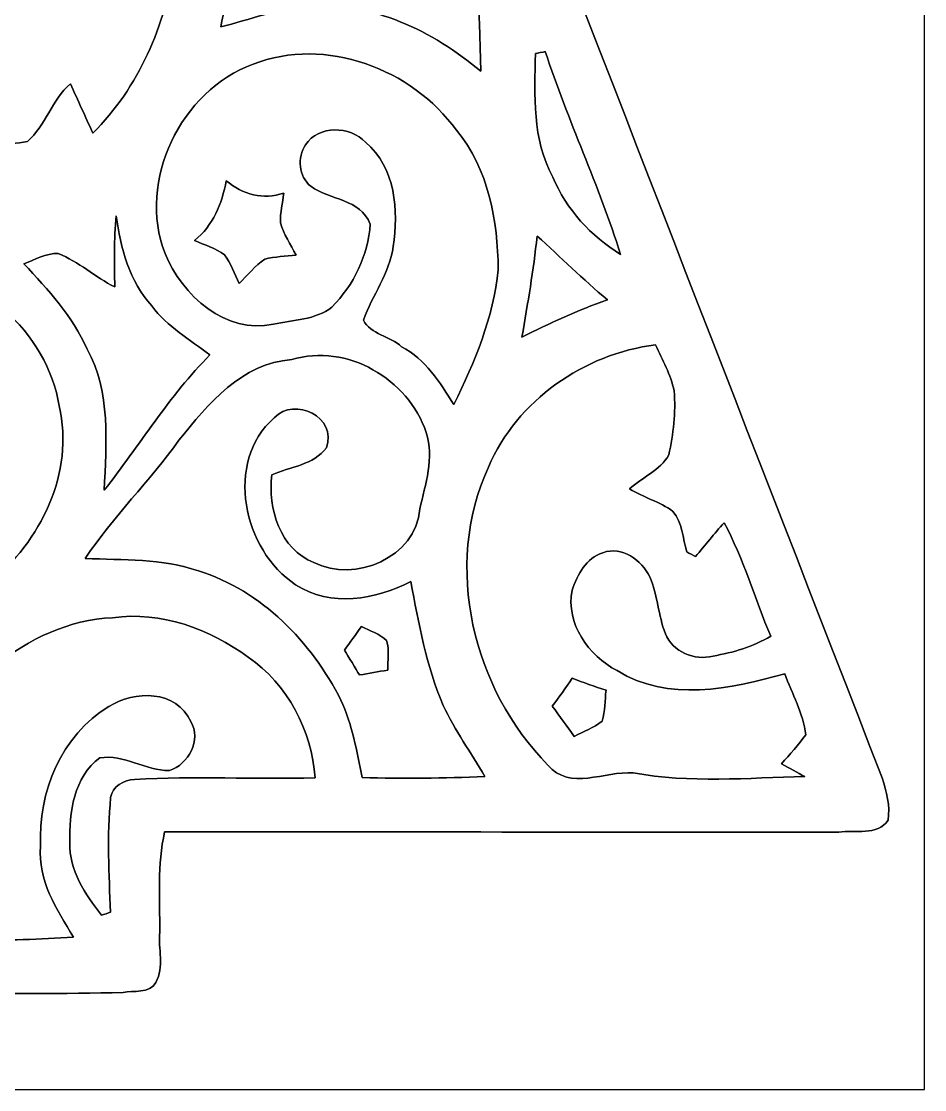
# Model space of a CAD drawing. Header units: centimetres. Extents: x -16.8 to 16.8, y -16.7 to 16.7.
# Drawn here: x 7.87 to 16.77, y -16.67 to -6.14 of the extents above; entities that cross this region are included whole.
import ezdxf

# ---------------------------------------------------------------- set-up
doc = ezdxf.new("R2010")
doc.units = ezdxf.units.CM
doc.header["$MEASUREMENT"] = 0
doc.layers.add('Layer 1', color=7, linetype='Continuous')

msp = doc.modelspace()

# ---------------------------------------------------------------- linework, layer by layer
at = {"layer": 'Layer 1', "color": 7}
for points, knots in [([(-16.77458, 16.66875), (-16.77458, 16.66875), (16.77458, 16.66875), (16.77458, 16.66875), (16.77458, 16.66875), (16.77458, 16.66875), (16.77458, -16.66875), (16.77458, -16.66875), (16.77458, -16.66875), (16.77458, -16.66875), (-16.77458, -16.66875), (-16.77458, -16.66875), (-16.77458, -16.66875), (-16.77458, -16.66875), (-16.77458, 16.66875), (-16.77458, 16.66875), (-16.77458, 16.66875), (-16.77458, 16.66875), (-16.77458, 16.66875), (-16.77458, 16.66875)], [0, 0, 0, 0, 0.16666667, 0.16666667, 0.16666667, 0.16666667, 0.33333333, 0.33333333, 0.33333333, 0.33333333, 0.5, 0.5, 0.5, 0.5, 0.66666667, 0.66666667, 0.66666667, 0.66666667, 1, 1, 1, 1]), ([(7.85001, 7.4108), (7.29544, 6.06213), (6.79838, 4.69018), (6.25757, 3.33587), (6.25757, 3.33587), (4.04918, -2.34562), (1.8475, -8.03063), (-0.36266, -13.71106), (-0.36266, -13.71106), (-0.39158, -13.8236), (-0.42333, -13.96189), (-0.32949, -14.05255), (-0.32949, -14.05255), (-0.25012, -14.15979), (-0.09384, -14.11993), (0.01658, -14.13298), (0.01658, -14.13298), (2.26025, -14.12134), (4.50391, -14.13757), (6.74758, -14.12311), (6.74758, -14.12311), (6.83824, -14.59336), (6.75287, -15.07913), (6.81531, -15.55256), (6.81531, -15.55256), (6.85165, -15.67462), (6.99064, -15.72048), (7.10671, -15.71766), (7.10671, -15.71766), (7.69479, -15.72189), (8.28393, -15.72613), (8.87236, -15.71061), (8.87236, -15.71061), (8.96796, -15.68944), (9.13553, -15.72683), (9.19268, -15.61147), (9.19268, -15.61147), (9.27841, -15.46119), (9.21561, -15.27739), (9.23184, -15.11653), (9.23184, -15.11653), (9.23396, -14.78668), (9.20715, -14.45154), (9.28017, -14.12734), (9.28017, -14.12734), (11.49632, -14.12981), (13.71282, -14.12804), (15.92897, -14.13016), (15.92897, -14.13016), (16.0842, -14.10547), (16.30856, -14.17073), (16.41404, -14.01339), (16.41404, -14.01339), (16.43556, -13.87299), (16.39958, -13.72941), (16.35689, -13.59641), (16.35689, -13.59641), (13.77315, -6.95713), (11.20281, -0.31186), (8.61871, 6.32777), (8.61871, 6.32777), (8.48607, 6.64422), (8.38976, 6.97689), (8.22889, 7.28063), (8.22889, 7.28063), (8.17633, 7.44714), (7.98371, 7.39387), (7.85001, 7.4108), (7.85001, 7.4108), (7.85001, 7.4108), (7.85001, 7.4108), (7.85001, 7.4108)], [0, 0, 0, 0, 0.05263158, 0.05263158, 0.05263158, 0.05263158, 0.10526316, 0.10526316, 0.10526316, 0.10526316, 0.15789474, 0.15789474, 0.15789474, 0.15789474, 0.21052632, 0.21052632, 0.21052632, 0.21052632, 0.26315789, 0.26315789, 0.26315789, 0.26315789, 0.31578947, 0.31578947, 0.31578947, 0.31578947, 0.36842105, 0.36842105, 0.36842105, 0.36842105, 0.42105263, 0.42105263, 0.42105263, 0.42105263, 0.47368421, 0.47368421, 0.47368421, 0.47368421, 0.52631579, 0.52631579, 0.52631579, 0.52631579, 0.57894737, 0.57894737, 0.57894737, 0.57894737, 0.63157895, 0.63157895, 0.63157895, 0.63157895, 0.68421053, 0.68421053, 0.68421053, 0.68421053, 0.73684211, 0.73684211, 0.73684211, 0.73684211, 0.78947368, 0.78947368, 0.78947368, 0.78947368, 0.84210526, 0.84210526, 0.84210526, 0.84210526, 0.89473684, 0.89473684, 0.89473684, 0.89473684, 1, 1, 1, 1]), ([(5.85823, -2.89348), (6.60082, -2.3562), (7.69056, -2.38443), (8.41057, -2.95028), (8.41057, -2.95028), (9.20044, -3.53272), (9.51477, -4.60481), (9.38918, -5.5499), (9.38918, -5.5499), (9.28405, -6.17114), (9.02582, -6.79132), (8.57285, -7.23935), (8.57285, -7.23935), (8.49736, -7.07778), (8.4261, -6.91374), (8.35131, -6.75287), (8.35131, -6.75287), (8.16786, -6.9088), (8.10966, -7.16703), (7.92727, -7.32014), (7.92727, -7.32014), (7.71948, -7.36071), (7.5057, -7.36177), (7.29615, -7.39458), (7.29615, -7.39458), (7.39246, -7.57731), (7.54556, -7.72336), (7.63164, -7.9121), (7.63164, -7.9121), (6.9536, -8.21478), (6.18878, -8.32767), (5.45536, -8.19432), (5.45536, -8.19432), (4.578, -8.02675), (3.76802, -7.54309), (3.19264, -6.86117), (3.19264, -6.86117), (3.11538, -6.73347), (2.94287, -6.60717), (3.01872, -6.44278), (3.01872, -6.44278), (3.45405, -5.30578), (3.90701, -4.17477), (4.33811, -3.03601), (4.33811, -3.03601), (4.37268, -2.97215), (4.39173, -2.87196), (4.4771, -2.86138), (4.4771, -2.86138), (4.68595, -2.83457), (4.89585, -2.85291), (5.1054, -2.86103), (5.1054, -2.86103), (5.01509, -3.06705), (4.87892, -3.25014), (4.79954, -3.4611), (4.79954, -3.4611), (4.62174, -3.92606), (4.59987, -4.44606), (4.73639, -4.92478), (4.73639, -4.92478), (4.83623, -5.36504), (5.08423, -5.78238), (5.46312, -6.03673), (5.46312, -6.03673), (6.22723, -6.57437), (7.37023, -6.46748), (8.02852, -5.80602), (8.02852, -5.80602), (8.20279, -5.61058), (8.34284, -5.3661), (8.33967, -5.09588), (8.33967, -5.09588), (8.39011, -4.76391), (8.0645, -4.38961), (7.71913, -4.47322), (7.71913, -4.47322), (7.58578, -4.54448), (7.44784, -4.65384), (7.42668, -4.81542), (7.42668, -4.81542), (7.35012, -5.11598), (7.59001, -5.4416), (7.41609, -5.72276), (7.41609, -5.72276), (7.28486, -5.94007), (7.0037, -5.9757), (6.7751, -5.99757), (6.7751, -5.99757), (6.25581, -6.0639), (5.69489, -5.83001), (5.41902, -5.37669), (5.41902, -5.37669), (4.86657, -4.60834), (5.10152, -3.43923), (5.85823, -2.89348), (5.85823, -2.89348), (5.85823, -2.89348), (5.85823, -2.89348), (5.85823, -2.89348)], [0, 0, 0, 0, 0.03846154, 0.03846154, 0.03846154, 0.03846154, 0.07692308, 0.07692308, 0.07692308, 0.07692308, 0.11538462, 0.11538462, 0.11538462, 0.11538462, 0.15384615, 0.15384615, 0.15384615, 0.15384615, 0.19230769, 0.19230769, 0.19230769, 0.19230769, 0.23076923, 0.23076923, 0.23076923, 0.23076923, 0.26923077, 0.26923077, 0.26923077, 0.26923077, 0.30769231, 0.30769231, 0.30769231, 0.30769231, 0.34615385, 0.34615385, 0.34615385, 0.34615385, 0.38461538, 0.38461538, 0.38461538, 0.38461538, 0.42307692, 0.42307692, 0.42307692, 0.42307692, 0.46153846, 0.46153846, 0.46153846, 0.46153846, 0.5, 0.5, 0.5, 0.5, 0.53846154, 0.53846154, 0.53846154, 0.53846154, 0.57692308, 0.57692308, 0.57692308, 0.57692308, 0.61538462, 0.61538462, 0.61538462, 0.61538462, 0.65384615, 0.65384615, 0.65384615, 0.65384615, 0.69230769, 0.69230769, 0.69230769, 0.69230769, 0.73076923, 0.73076923, 0.73076923, 0.73076923, 0.76923077, 0.76923077, 0.76923077, 0.76923077, 0.80769231, 0.80769231, 0.80769231, 0.80769231, 0.84615385, 0.84615385, 0.84615385, 0.84615385, 0.88461538, 0.88461538, 0.88461538, 0.88461538, 0.92307692, 0.92307692, 0.92307692, 0.92307692, 1, 1, 1, 1]), ([(10.12613, -4.76462), (9.96068, -4.0767), (10.7509, -3.45228), (11.39119, -3.66995), (11.39119, -3.66995), (11.87626, -3.80965), (12.20787, -4.27179), (12.27631, -4.76003), (12.27631, -4.76003), (12.34405, -5.38057), (12.38709, -6.00428), (12.39837, -6.62834), (12.39837, -6.62834), (11.92177, -6.23394), (11.32593, -5.93513), (10.69022, -5.99193), (10.69022, -5.99193), (10.3953, -6.01486), (10.11837, -6.11858), (9.83509, -6.19266), (9.83509, -6.19266), (9.89612, -5.88539), (9.91552, -5.56613), (10.01571, -5.26874), (10.01571, -5.26874), (10.21397, -5.39256), (10.37061, -5.61763), (10.61579, -5.64762), (10.61579, -5.64762), (11.10968, -5.76121), (11.6018, -5.38798), (11.73692, -4.92584), (11.73692, -4.92584), (11.77184, -4.75015), (11.79336, -4.53355), (11.65225, -4.39879), (11.65225, -4.39879), (11.54077, -4.26932), (11.31746, -4.26332), (11.22539, -4.41819), (11.22539, -4.41819), (11.1065, -4.66372), (11.44199, -4.79637), (11.44199, -5.02179), (11.44199, -5.02179), (11.32593, -5.27403), (11.02007, -5.43666), (10.74667, -5.4102), (10.74667, -5.4102), (10.44222, -5.33964), (10.17235, -5.07929), (10.12613, -4.76462)], [0, 0, 0, 0, 0.07142857, 0.07142857, 0.07142857, 0.07142857, 0.14285714, 0.14285714, 0.14285714, 0.14285714, 0.21428571, 0.21428571, 0.21428571, 0.21428571, 0.28571429, 0.28571429, 0.28571429, 0.28571429, 0.35714286, 0.35714286, 0.35714286, 0.35714286, 0.42857143, 0.42857143, 0.42857143, 0.42857143, 0.5, 0.5, 0.5, 0.5, 0.57142857, 0.57142857, 0.57142857, 0.57142857, 0.64285714, 0.64285714, 0.64285714, 0.64285714, 0.71428571, 0.71428571, 0.71428571, 0.71428571, 0.78571429, 0.78571429, 0.78571429, 0.78571429, 0.85714286, 0.85714286, 0.85714286, 0.85714286, 1, 1, 1, 1]), ([(10.15365, -6.55884), (10.86485, -6.28191), (11.72281, -6.60365), (12.15707, -7.21113), (12.15707, -7.21113), (12.47422, -7.59037), (12.56736, -8.10366), (12.56912, -8.5852), (12.56912, -8.5852), (12.52502, -9.05439), (12.33629, -9.49537), (12.13309, -9.91517), (12.13309, -9.91517), (11.9948, -9.69857), (11.85298, -9.46609), (11.61627, -9.34438), (11.61627, -9.34438), (11.50902, -9.24101), (11.30864, -9.2202), (11.24162, -9.08332), (11.24162, -9.08332), (11.32699, -8.83673), (11.5002, -8.62259), (11.53407, -8.35801), (11.53407, -8.35801), (11.58875, -8.00276), (11.557, -7.57873), (11.26243, -7.32966), (11.26243, -7.32966), (11.10862, -7.16844), (10.79747, -7.1568), (10.67082, -7.35471), (10.67082, -7.35471), (10.58333, -7.47959), (10.60274, -7.66586), (10.72127, -7.76358), (10.72127, -7.76358), (10.91142, -7.90363), (11.20846, -7.88282), (11.30794, -8.13647), (11.30794, -8.13647), (11.28607, -8.44127), (11.14496, -8.73795), (10.92941, -8.95421), (10.92941, -8.95421), (10.76784, -9.08156), (10.54629, -9.08015), (10.35438, -9.12283), (10.35438, -9.12283), (9.88342, -9.22726), (9.45092, -8.83849), (9.28405, -8.42469), (9.28405, -8.42469), (9.00571, -7.70714), (9.43963, -6.82272), (10.15365, -6.55884), (10.15365, -6.55884), (10.15365, -6.55884), (10.15365, -6.55884), (10.15365, -6.55884)], [0, 0, 0, 0, 0.0625, 0.0625, 0.0625, 0.0625, 0.125, 0.125, 0.125, 0.125, 0.1875, 0.1875, 0.1875, 0.1875, 0.25, 0.25, 0.25, 0.25, 0.3125, 0.3125, 0.3125, 0.3125, 0.375, 0.375, 0.375, 0.375, 0.4375, 0.4375, 0.4375, 0.4375, 0.5, 0.5, 0.5, 0.5, 0.5625, 0.5625, 0.5625, 0.5625, 0.625, 0.625, 0.625, 0.625, 0.6875, 0.6875, 0.6875, 0.6875, 0.75, 0.75, 0.75, 0.75, 0.8125, 0.8125, 0.8125, 0.8125, 0.875, 0.875, 0.875, 0.875, 1, 1, 1, 1]), ([(12.93601, -6.45513), (12.96035, -6.45019), (13.00903, -6.43996), (13.03373, -6.43502), (13.03373, -6.43502), (13.25492, -7.11129), (13.56395, -7.75652), (13.77703, -8.43527), (13.77703, -8.43527), (13.48176, -8.255), (13.24257, -7.99218), (13.10816, -7.67186), (13.10816, -7.67186), (12.9032, -7.3025), (12.9286, -6.86259), (12.93601, -6.45513)], [0, 0, 0, 0, 0.2, 0.2, 0.2, 0.2, 0.4, 0.4, 0.4, 0.4, 0.6, 0.6, 0.6, 0.6, 1, 1, 1, 1]), ([(2.87937, -6.8132), (3.08575, -7.03439), (3.25473, -7.28804), (3.47027, -7.50111), (3.47027, -7.50111), (4.08517, -8.12765), (4.91243, -8.5404), (5.78273, -8.6547), (5.78273, -8.6547), (5.68431, -8.87342), (5.51568, -9.05439), (5.43489, -9.28229), (5.43489, -9.28229), (5.15549, -10.0136), (5.62927, -10.88707), (6.33307, -11.16436), (6.33307, -11.16436), (6.65198, -11.31641), (7.15116, -11.22927), (7.24747, -10.84157), (7.24747, -10.84157), (7.32684, -10.61402), (7.12999, -10.38472), (6.90386, -10.39248), (6.90386, -10.39248), (6.69502, -10.49443), (6.53415, -10.67188), (6.32531, -10.77348), (6.32531, -10.77348), (6.20077, -10.78406), (6.09741, -10.68282), (6.00851, -10.60803), (6.00851, -10.60803), (5.74604, -10.31381), (5.57495, -9.88272), (5.71923, -9.49501), (5.71923, -9.49501), (5.85858, -9.07944), (6.22653, -8.7316), (6.67067, -8.67974), (6.67067, -8.67974), (7.42879, -8.54357), (8.12694, -9.21068), (8.24089, -9.92893), (8.24089, -9.92893), (8.39329, -10.58792), (8.05744, -11.26843), (7.54909, -11.6773), (7.54909, -11.6773), (6.99699, -12.12497), (6.18596, -12.26185), (5.53332, -11.96164), (5.53332, -11.96164), (4.98581, -11.71363), (4.50885, -11.29171), (4.25027, -10.74244), (4.25027, -10.74244), (3.93876, -10.19281), (4.00685, -9.49254), (3.60609, -8.98737), (3.60609, -8.98737), (3.25191, -8.58873), (2.68182, -8.5792), (2.19004, -8.60672), (2.19004, -8.60672), (2.39959, -8.00135), (2.64724, -7.4101), (2.87937, -6.8132), (2.87937, -6.8132), (2.87937, -6.8132), (2.87937, -6.8132), (2.87937, -6.8132)], [0, 0, 0, 0, 0.05263158, 0.05263158, 0.05263158, 0.05263158, 0.10526316, 0.10526316, 0.10526316, 0.10526316, 0.15789474, 0.15789474, 0.15789474, 0.15789474, 0.21052632, 0.21052632, 0.21052632, 0.21052632, 0.26315789, 0.26315789, 0.26315789, 0.26315789, 0.31578947, 0.31578947, 0.31578947, 0.31578947, 0.36842105, 0.36842105, 0.36842105, 0.36842105, 0.42105263, 0.42105263, 0.42105263, 0.42105263, 0.47368421, 0.47368421, 0.47368421, 0.47368421, 0.52631579, 0.52631579, 0.52631579, 0.52631579, 0.57894737, 0.57894737, 0.57894737, 0.57894737, 0.63157895, 0.63157895, 0.63157895, 0.63157895, 0.68421053, 0.68421053, 0.68421053, 0.68421053, 0.73684211, 0.73684211, 0.73684211, 0.73684211, 0.78947368, 0.78947368, 0.78947368, 0.78947368, 0.84210526, 0.84210526, 0.84210526, 0.84210526, 0.89473684, 0.89473684, 0.89473684, 0.89473684, 1, 1, 1, 1]), ([(9.88871, -7.70819), (9.84391, -7.93574), (9.75924, -8.14987), (9.57615, -8.29804), (9.57615, -8.29804), (9.67528, -8.34143), (9.78323, -8.37177), (9.86966, -8.4395), (9.86966, -8.4395), (9.93599, -8.52346), (9.97021, -8.62683), (10.01466, -8.72314), (10.01466, -8.72314), (10.09862, -8.64306), (10.16882, -8.54498), (10.26689, -8.48184), (10.26689, -8.48184), (10.36779, -8.45573), (10.47291, -8.45432), (10.57628, -8.44091), (10.57628, -8.44091), (10.52371, -8.33543), (10.45104, -8.23807), (10.42352, -8.12236), (10.42352, -8.12236), (10.41823, -8.02393), (10.44257, -7.92656), (10.45633, -7.8299), (10.45633, -7.8299), (10.25172, -7.89905), (10.04676, -7.84648), (9.88871, -7.70819)], [0, 0, 0, 0, 0.11111111, 0.11111111, 0.11111111, 0.11111111, 0.22222222, 0.22222222, 0.22222222, 0.22222222, 0.33333333, 0.33333333, 0.33333333, 0.33333333, 0.44444444, 0.44444444, 0.44444444, 0.44444444, 0.55555556, 0.55555556, 0.55555556, 0.55555556, 0.66666667, 0.66666667, 0.66666667, 0.66666667, 0.77777778, 0.77777778, 0.77777778, 0.77777778, 1, 1, 1, 1]), ([(8.78911, -8.75594), (8.78346, -8.52135), (8.77993, -8.2864), (8.80322, -8.05286), (8.80322, -8.05286), (8.84379, -8.37248), (8.93304, -8.6995), (9.15458, -8.94327), (9.15458, -8.94327), (9.30557, -9.14823), (9.52923, -9.27347), (9.72644, -9.42587), (9.72644, -9.42587), (9.32568, -9.82804), (9.03464, -10.31769), (8.68398, -10.76043), (8.68398, -10.76043), (8.7055, -10.29476), (8.75101, -9.79135), (8.5157, -9.36801), (8.5157, -9.36801), (8.37212, -9.04311), (8.13223, -8.78205), (7.8927, -8.52734), (7.8927, -8.52734), (8.00241, -8.48642), (8.11107, -8.42363), (8.23172, -8.42433), (8.23172, -8.42433), (8.43068, -8.50759), (8.59649, -8.65752), (8.78911, -8.75594)], [0, 0, 0, 0, 0.11111111, 0.11111111, 0.11111111, 0.11111111, 0.22222222, 0.22222222, 0.22222222, 0.22222222, 0.33333333, 0.33333333, 0.33333333, 0.33333333, 0.44444444, 0.44444444, 0.44444444, 0.44444444, 0.55555556, 0.55555556, 0.55555556, 0.55555556, 0.66666667, 0.66666667, 0.66666667, 0.66666667, 0.77777778, 0.77777778, 0.77777778, 0.77777778, 1, 1, 1, 1]), ([(12.95329, -8.25324), (13.18542, -8.46067), (13.40661, -8.6808), (13.6458, -8.88153), (13.6458, -8.88153), (13.35652, -8.9849), (13.07747, -9.1126), (12.80336, -9.25019), (12.80336, -9.25019), (12.86157, -8.91893), (12.91696, -8.58732), (12.95329, -8.25324)], [0, 0, 0, 0, 0.25, 0.25, 0.25, 0.25, 0.5, 0.5, 0.5, 0.5, 1, 1, 1, 1]), ([(10.53324, -9.47208), (11.0804, -9.30487), (11.68153, -9.66435), (11.85933, -10.18999), (11.85933, -10.18999), (11.94188, -10.44081), (11.85192, -10.69904), (11.79618, -10.94458), (11.79618, -10.94458), (11.75879, -11.42118), (11.15413, -11.68047), (10.75302, -11.47163), (10.75302, -11.47163), (10.41647, -11.34181), (10.29829, -10.93823), (10.33639, -10.60803), (10.33639, -10.60803), (10.51701, -10.52865), (10.7502, -10.51066), (10.87614, -10.34062), (10.87614, -10.34062), (10.98691, -10.03582), (10.56252, -9.83439), (10.36179, -10.04499), (10.36179, -10.04499), (9.86437, -10.48173), (10.05558, -11.35168), (10.57099, -11.6907), (10.57099, -11.6907), (10.91777, -11.91754), (11.36086, -11.83993), (11.70834, -11.65789), (11.70834, -11.65789), (11.7856, -12.0717), (11.85757, -12.49221), (12.02831, -12.88027), (12.02831, -12.88027), (12.14049, -13.12721), (12.30312, -13.34629), (12.43824, -13.58089), (12.43824, -13.58089), (12.03466, -13.59994), (11.63038, -13.60487), (11.22715, -13.59147), (11.22715, -13.59147), (11.17565, -13.33324), (11.12873, -13.06865), (11.01937, -12.82771), (11.01937, -12.82771), (10.7255, -12.25621), (10.23973, -11.74962), (9.61461, -11.55488), (9.61461, -11.55488), (9.25512, -11.42894), (8.86989, -11.45258), (8.4963, -11.43106), (8.4963, -11.43106), (8.77711, -11.02148), (9.12989, -10.66835), (9.42164, -10.26724), (9.42164, -10.26724), (9.70739, -9.90812), (10.04041, -9.50771), (10.53324, -9.47208), (10.53324, -9.47208), (10.53324, -9.47208), (10.53324, -9.47208), (10.53324, -9.47208)], [0, 0, 0, 0, 0.05555556, 0.05555556, 0.05555556, 0.05555556, 0.11111111, 0.11111111, 0.11111111, 0.11111111, 0.16666667, 0.16666667, 0.16666667, 0.16666667, 0.22222222, 0.22222222, 0.22222222, 0.22222222, 0.27777778, 0.27777778, 0.27777778, 0.27777778, 0.33333333, 0.33333333, 0.33333333, 0.33333333, 0.38888889, 0.38888889, 0.38888889, 0.38888889, 0.44444444, 0.44444444, 0.44444444, 0.44444444, 0.5, 0.5, 0.5, 0.5, 0.55555556, 0.55555556, 0.55555556, 0.55555556, 0.61111111, 0.61111111, 0.61111111, 0.61111111, 0.66666667, 0.66666667, 0.66666667, 0.66666667, 0.72222222, 0.72222222, 0.72222222, 0.72222222, 0.77777778, 0.77777778, 0.77777778, 0.77777778, 0.83333333, 0.83333333, 0.83333333, 0.83333333, 0.88888889, 0.88888889, 0.88888889, 0.88888889, 1, 1, 1, 1]), ([(12.47281, -10.53147), (12.75715, -9.87178), (13.41367, -9.41564), (14.12064, -9.32603), (14.12064, -9.32603), (14.18943, -9.47385), (14.27092, -9.61954), (14.30373, -9.78112), (14.30373, -9.78112), (14.32278, -9.99172), (14.29491, -10.20551), (14.25257, -10.41188), (14.25257, -10.41188), (14.16367, -10.56146), (13.99222, -10.63484), (13.86381, -10.74596), (13.86381, -10.74596), (14.00069, -10.83169), (14.16297, -10.8712), (14.29244, -10.96821), (14.29244, -10.96821), (14.38875, -11.07511), (14.38839, -11.23386), (14.42932, -11.36721), (14.42932, -11.36721), (14.45789, -11.38237), (14.48647, -11.3979), (14.51539, -11.41412), (14.51539, -11.41412), (14.60923, -11.30265), (14.70096, -11.18905), (14.79726, -11.07969), (14.79726, -11.07969), (14.98988, -11.43529), (15.09995, -11.82758), (15.25729, -12.19906), (15.25729, -12.19906), (15.08266, -12.30136), (14.88652, -12.36063), (14.6879, -12.39449), (14.6879, -12.39449), (14.50516, -12.44459), (14.28856, -12.35075), (14.21836, -12.17401), (14.21836, -12.17401), (14.14745, -11.99303), (14.14216, -11.7923), (14.0649, -11.61415), (14.0649, -11.61415), (13.98693, -11.45046), (13.78832, -11.30265), (13.60205, -11.37638), (13.60205, -11.37638), (13.43801, -11.42647), (13.34841, -11.59298), (13.29831, -11.74538), (13.29831, -11.74538), (13.23411, -12.0717), (13.46165, -12.39308), (13.74246, -12.53807), (13.74246, -12.53807), (14.23917, -12.84922), (14.86288, -12.71905), (15.39487, -12.56877), (15.39487, -12.56877), (15.46825, -12.76667), (15.57796, -12.95717), (15.6016, -13.16955), (15.6016, -13.16955), (15.53069, -13.27221), (15.44532, -13.36357), (15.36347, -13.45741), (15.36347, -13.45741), (15.44002, -13.49939), (15.51728, -13.54032), (15.59384, -13.58336), (15.59384, -13.58336), (15.03045, -13.59359), (14.45754, -13.64932), (13.9005, -13.54526), (13.9005, -13.54526), (13.61934, -13.52691), (13.27291, -13.72623), (13.06019, -13.46906), (13.06019, -13.46906), (12.31971, -12.72117), (12.02549, -11.50549), (12.47281, -10.53147), (12.47281, -10.53147), (12.47281, -10.53147), (12.47281, -10.53147), (12.47281, -10.53147)], [0, 0, 0, 0, 0.04166667, 0.04166667, 0.04166667, 0.04166667, 0.08333333, 0.08333333, 0.08333333, 0.08333333, 0.125, 0.125, 0.125, 0.125, 0.16666667, 0.16666667, 0.16666667, 0.16666667, 0.20833333, 0.20833333, 0.20833333, 0.20833333, 0.25, 0.25, 0.25, 0.25, 0.29166667, 0.29166667, 0.29166667, 0.29166667, 0.33333333, 0.33333333, 0.33333333, 0.33333333, 0.375, 0.375, 0.375, 0.375, 0.41666667, 0.41666667, 0.41666667, 0.41666667, 0.45833333, 0.45833333, 0.45833333, 0.45833333, 0.5, 0.5, 0.5, 0.5, 0.54166667, 0.54166667, 0.54166667, 0.54166667, 0.58333333, 0.58333333, 0.58333333, 0.58333333, 0.625, 0.625, 0.625, 0.625, 0.66666667, 0.66666667, 0.66666667, 0.66666667, 0.70833333, 0.70833333, 0.70833333, 0.70833333, 0.75, 0.75, 0.75, 0.75, 0.79166667, 0.79166667, 0.79166667, 0.79166667, 0.83333333, 0.83333333, 0.83333333, 0.83333333, 0.875, 0.875, 0.875, 0.875, 0.91666667, 0.91666667, 0.91666667, 0.91666667, 1, 1, 1, 1]), ([(6.92291, -13.54561), (7.17621, -12.74127), (7.90363, -12.06077), (8.76723, -12.01596), (8.76723, -12.01596), (9.24489, -11.95105), (9.72326, -12.12533), (10.10461, -12.40472), (10.10461, -12.40472), (10.49302, -12.67389), (10.73185, -13.12757), (10.76396, -13.59606), (10.76396, -13.59606), (10.17023, -13.60876), (9.5758, -13.57842), (8.98278, -13.61052), (8.98278, -13.61052), (8.87836, -13.61581), (8.76441, -13.67719), (8.74818, -13.78973), (8.74818, -13.78973), (8.71044, -14.16509), (8.73196, -14.54326), (8.74712, -14.92003), (8.74712, -14.92003), (8.72455, -14.92709), (8.6801, -14.94155), (8.65787, -14.94896), (8.65787, -14.94896), (8.49665, -14.74258), (8.3379, -14.50763), (8.34602, -14.23317), (8.34602, -14.23317), (8.33473, -13.94143), (8.38764, -13.58194), (8.63988, -13.39779), (8.63988, -13.39779), (8.88259, -13.35899), (9.08791, -13.52656), (9.32744, -13.52303), (9.32744, -13.52303), (9.51477, -13.46482), (9.64706, -13.21823), (9.53735, -13.04078), (9.53735, -13.04078), (9.40188, -12.72681), (8.97996, -12.73104), (8.72984, -12.89297), (8.72984, -12.89297), (8.261, -13.17061), (8.03028, -13.74034), (8.05709, -14.26986), (8.05709, -14.26986), (8.02711, -14.60359), (8.21478, -14.89251), (8.38059, -15.16451), (8.38059, -15.16451), (8.05215, -15.18144), (7.7216, -15.20825), (7.39422, -15.18073), (7.39422, -15.18073), (7.32367, -15.18567), (7.31908, -15.10877), (7.30744, -15.05902), (7.30744, -15.05902), (7.26511, -14.6244), (7.33002, -14.18449), (7.2711, -13.75092), (7.2711, -13.75092), (7.21254, -13.61687), (7.03827, -13.60487), (6.92291, -13.54561), (6.92291, -13.54561), (6.92291, -13.54561), (6.92291, -13.54561), (6.92291, -13.54561)], [0, 0, 0, 0, 0.05, 0.05, 0.05, 0.05, 0.1, 0.1, 0.1, 0.1, 0.15, 0.15, 0.15, 0.15, 0.2, 0.2, 0.2, 0.2, 0.25, 0.25, 0.25, 0.25, 0.3, 0.3, 0.3, 0.3, 0.35, 0.35, 0.35, 0.35, 0.4, 0.4, 0.4, 0.4, 0.45, 0.45, 0.45, 0.45, 0.5, 0.5, 0.5, 0.5, 0.55, 0.55, 0.55, 0.55, 0.6, 0.6, 0.6, 0.6, 0.65, 0.65, 0.65, 0.65, 0.7, 0.7, 0.7, 0.7, 0.75, 0.75, 0.75, 0.75, 0.8, 0.8, 0.8, 0.8, 0.85, 0.85, 0.85, 0.85, 0.9, 0.9, 0.9, 0.9, 1, 1, 1, 1]), ([(11.22116, -12.10381), (11.16542, -12.18106), (11.10968, -12.25867), (11.05394, -12.33629), (11.05394, -12.33629), (11.09098, -12.39732), (11.16506, -12.51973), (11.20211, -12.58076), (11.20211, -12.58076), (11.29736, -12.56736), (11.38308, -12.54443), (11.48115, -12.5349), (11.48115, -12.5349), (11.47939, -12.43683), (11.49985, -12.33523), (11.46881, -12.23998), (11.46881, -12.23998), (11.39649, -12.17789), (11.30617, -12.14332), (11.22116, -12.10381)], [0, 0, 0, 0, 0.16666667, 0.16666667, 0.16666667, 0.16666667, 0.33333333, 0.33333333, 0.33333333, 0.33333333, 0.5, 0.5, 0.5, 0.5, 0.66666667, 0.66666667, 0.66666667, 0.66666667, 1, 1, 1, 1]), ([(13.29902, -12.61251), (13.23728, -12.70706), (13.17166, -12.79878), (13.10322, -12.88874), (13.10322, -12.88874), (13.17519, -12.98716), (13.24822, -13.08664), (13.31912, -13.18683), (13.31912, -13.18683), (13.41049, -13.13639), (13.51456, -13.10393), (13.59429, -13.03514), (13.59429, -13.03514), (13.62745, -12.93777), (13.62004, -12.83159), (13.6331, -12.73069), (13.6331, -12.73069), (13.51986, -12.69577), (13.40908, -12.65484), (13.29902, -12.61251)], [0, 0, 0, 0, 0.16666667, 0.16666667, 0.16666667, 0.16666667, 0.33333333, 0.33333333, 0.33333333, 0.33333333, 0.5, 0.5, 0.5, 0.5, 0.66666667, 0.66666667, 0.66666667, 0.66666667, 1, 1, 1, 1])]:
    msp.add_open_spline(points, degree=3, knots=knots, dxfattribs=at)
at = {"layer": 'Layer 1', "color": 251}
for points, knots in [([(7.85001, 7.4108), (7.98371, 7.39387), (8.17633, 7.44714), (8.22889, 7.28063), (8.22889, 7.28063), (8.38976, 6.97689), (8.48607, 6.64422), (8.61871, 6.32777), (8.61871, 6.32777), (11.20281, -0.31186), (13.77315, -6.95713), (16.35689, -13.59641), (16.35689, -13.59641), (16.39958, -13.72941), (16.43556, -13.87299), (16.41404, -14.01339), (16.41404, -14.01339), (16.30856, -14.17073), (16.0842, -14.10547), (15.92897, -14.13016), (15.92897, -14.13016), (13.71282, -14.12804), (11.49632, -14.12981), (9.28017, -14.12734), (9.28017, -14.12734), (9.20715, -14.45154), (9.23396, -14.78668), (9.23184, -15.11653), (9.23184, -15.11653), (9.21561, -15.27739), (9.27841, -15.46119), (9.19268, -15.61147), (9.19268, -15.61147), (9.13553, -15.72683), (8.96796, -15.68944), (8.87236, -15.71061), (8.87236, -15.71061), (8.28393, -15.72613), (7.69479, -15.72189), (7.10671, -15.71766), (7.10671, -15.71766), (6.99064, -15.72048), (6.85165, -15.67462), (6.81531, -15.55256), (6.81531, -15.55256), (6.75287, -15.07913), (6.83824, -14.59336), (6.74758, -14.12311), (6.74758, -14.12311), (4.50391, -14.13757), (2.26025, -14.12134), (0.01658, -14.13298), (0.01658, -14.13298), (-0.09384, -14.11993), (-0.25012, -14.15979), (-0.32949, -14.05255), (-0.32949, -14.05255), (-0.42333, -13.96189), (-0.39158, -13.8236), (-0.36266, -13.71106), (-0.36266, -13.71106), (1.8475, -8.03063), (4.04918, -2.34562), (6.25757, 3.33587), (6.25757, 3.33587), (6.79838, 4.69018), (7.29544, 6.06213), (7.85001, 7.4108), (7.85001, 7.4108), (7.85001, 7.4108), (7.85001, 7.4108), (7.85001, 7.4108)], [0, 0, 0, 0, 0.05263158, 0.05263158, 0.05263158, 0.05263158, 0.10526316, 0.10526316, 0.10526316, 0.10526316, 0.15789474, 0.15789474, 0.15789474, 0.15789474, 0.21052632, 0.21052632, 0.21052632, 0.21052632, 0.26315789, 0.26315789, 0.26315789, 0.26315789, 0.31578947, 0.31578947, 0.31578947, 0.31578947, 0.36842105, 0.36842105, 0.36842105, 0.36842105, 0.42105263, 0.42105263, 0.42105263, 0.42105263, 0.47368421, 0.47368421, 0.47368421, 0.47368421, 0.52631579, 0.52631579, 0.52631579, 0.52631579, 0.57894737, 0.57894737, 0.57894737, 0.57894737, 0.63157895, 0.63157895, 0.63157895, 0.63157895, 0.68421053, 0.68421053, 0.68421053, 0.68421053, 0.73684211, 0.73684211, 0.73684211, 0.73684211, 0.78947368, 0.78947368, 0.78947368, 0.78947368, 0.84210526, 0.84210526, 0.84210526, 0.84210526, 0.89473684, 0.89473684, 0.89473684, 0.89473684, 1, 1, 1, 1]), ([(5.85823, -2.89348), (5.10152, -3.43923), (4.86657, -4.60834), (5.41902, -5.37669), (5.41902, -5.37669), (5.69489, -5.83001), (6.25581, -6.0639), (6.7751, -5.99757), (6.7751, -5.99757), (7.0037, -5.9757), (7.28486, -5.94007), (7.41609, -5.72276), (7.41609, -5.72276), (7.59001, -5.4416), (7.35012, -5.11598), (7.42668, -4.81542), (7.42668, -4.81542), (7.44784, -4.65384), (7.58578, -4.54448), (7.71913, -4.47322), (7.71913, -4.47322), (8.0645, -4.38961), (8.39011, -4.76391), (8.33967, -5.09588), (8.33967, -5.09588), (8.34284, -5.3661), (8.20279, -5.61058), (8.02852, -5.80602), (8.02852, -5.80602), (7.37023, -6.46748), (6.22723, -6.57437), (5.46312, -6.03673), (5.46312, -6.03673), (5.08423, -5.78238), (4.83623, -5.36504), (4.73639, -4.92478), (4.73639, -4.92478), (4.59987, -4.44606), (4.62174, -3.92606), (4.79954, -3.4611), (4.79954, -3.4611), (4.87892, -3.25014), (5.01509, -3.06705), (5.1054, -2.86103), (5.1054, -2.86103), (4.89585, -2.85291), (4.68595, -2.83457), (4.4771, -2.86138), (4.4771, -2.86138), (4.39173, -2.87196), (4.37268, -2.97215), (4.33811, -3.03601), (4.33811, -3.03601), (3.90701, -4.17477), (3.45405, -5.30578), (3.01872, -6.44278), (3.01872, -6.44278), (2.94287, -6.60717), (3.11538, -6.73347), (3.19264, -6.86117), (3.19264, -6.86117), (3.76802, -7.54309), (4.578, -8.02675), (5.45536, -8.19432), (5.45536, -8.19432), (6.18878, -8.32767), (6.9536, -8.21478), (7.63164, -7.9121), (7.63164, -7.9121), (7.54556, -7.72336), (7.39246, -7.57731), (7.29615, -7.39458), (7.29615, -7.39458), (7.5057, -7.36177), (7.71948, -7.36071), (7.92727, -7.32014), (7.92727, -7.32014), (8.10966, -7.16703), (8.16786, -6.9088), (8.35131, -6.75287), (8.35131, -6.75287), (8.4261, -6.91374), (8.49736, -7.07778), (8.57285, -7.23935), (8.57285, -7.23935), (9.02582, -6.79132), (9.28405, -6.17114), (9.38918, -5.5499), (9.38918, -5.5499), (9.51477, -4.60481), (9.20044, -3.53272), (8.41057, -2.95028), (8.41057, -2.95028), (7.69056, -2.38443), (6.60082, -2.3562), (5.85823, -2.89348), (5.85823, -2.89348), (5.85823, -2.89348), (5.85823, -2.89348), (5.85823, -2.89348)], [0, 0, 0, 0, 0.03846154, 0.03846154, 0.03846154, 0.03846154, 0.07692308, 0.07692308, 0.07692308, 0.07692308, 0.11538462, 0.11538462, 0.11538462, 0.11538462, 0.15384615, 0.15384615, 0.15384615, 0.15384615, 0.19230769, 0.19230769, 0.19230769, 0.19230769, 0.23076923, 0.23076923, 0.23076923, 0.23076923, 0.26923077, 0.26923077, 0.26923077, 0.26923077, 0.30769231, 0.30769231, 0.30769231, 0.30769231, 0.34615385, 0.34615385, 0.34615385, 0.34615385, 0.38461538, 0.38461538, 0.38461538, 0.38461538, 0.42307692, 0.42307692, 0.42307692, 0.42307692, 0.46153846, 0.46153846, 0.46153846, 0.46153846, 0.5, 0.5, 0.5, 0.5, 0.53846154, 0.53846154, 0.53846154, 0.53846154, 0.57692308, 0.57692308, 0.57692308, 0.57692308, 0.61538462, 0.61538462, 0.61538462, 0.61538462, 0.65384615, 0.65384615, 0.65384615, 0.65384615, 0.69230769, 0.69230769, 0.69230769, 0.69230769, 0.73076923, 0.73076923, 0.73076923, 0.73076923, 0.76923077, 0.76923077, 0.76923077, 0.76923077, 0.80769231, 0.80769231, 0.80769231, 0.80769231, 0.84615385, 0.84615385, 0.84615385, 0.84615385, 0.88461538, 0.88461538, 0.88461538, 0.88461538, 0.92307692, 0.92307692, 0.92307692, 0.92307692, 1, 1, 1, 1]), ([(10.12613, -4.76462), (10.17235, -5.07929), (10.44222, -5.33964), (10.74667, -5.4102), (10.74667, -5.4102), (11.02007, -5.43666), (11.32593, -5.27403), (11.44199, -5.02179), (11.44199, -5.02179), (11.44199, -4.79637), (11.1065, -4.66372), (11.22539, -4.41819), (11.22539, -4.41819), (11.31746, -4.26332), (11.54077, -4.26932), (11.65225, -4.39879), (11.65225, -4.39879), (11.79336, -4.53355), (11.77184, -4.75015), (11.73692, -4.92584), (11.73692, -4.92584), (11.6018, -5.38798), (11.10968, -5.76121), (10.61579, -5.64762), (10.61579, -5.64762), (10.37061, -5.61763), (10.21397, -5.39256), (10.01571, -5.26874), (10.01571, -5.26874), (9.91552, -5.56613), (9.89612, -5.88539), (9.83509, -6.19266), (9.83509, -6.19266), (10.11837, -6.11858), (10.3953, -6.01486), (10.69022, -5.99193), (10.69022, -5.99193), (11.32593, -5.93513), (11.92177, -6.23394), (12.39837, -6.62834), (12.39837, -6.62834), (12.38709, -6.00428), (12.34405, -5.38057), (12.27631, -4.76003), (12.27631, -4.76003), (12.20787, -4.27179), (11.87626, -3.80965), (11.39119, -3.66995), (11.39119, -3.66995), (10.7509, -3.45228), (9.96068, -4.0767), (10.12613, -4.76462), (10.12613, -4.76462), (10.12613, -4.76462), (10.12613, -4.76462), (10.12613, -4.76462)], [0, 0, 0, 0, 0.06666667, 0.06666667, 0.06666667, 0.06666667, 0.13333333, 0.13333333, 0.13333333, 0.13333333, 0.2, 0.2, 0.2, 0.2, 0.26666667, 0.26666667, 0.26666667, 0.26666667, 0.33333333, 0.33333333, 0.33333333, 0.33333333, 0.4, 0.4, 0.4, 0.4, 0.46666667, 0.46666667, 0.46666667, 0.46666667, 0.53333333, 0.53333333, 0.53333333, 0.53333333, 0.6, 0.6, 0.6, 0.6, 0.66666667, 0.66666667, 0.66666667, 0.66666667, 0.73333333, 0.73333333, 0.73333333, 0.73333333, 0.8, 0.8, 0.8, 0.8, 0.86666667, 0.86666667, 0.86666667, 0.86666667, 1, 1, 1, 1]), ([(10.15365, -6.55884), (9.43963, -6.82272), (9.00571, -7.70714), (9.28405, -8.42469), (9.28405, -8.42469), (9.45092, -8.83849), (9.88342, -9.22726), (10.35438, -9.12283), (10.35438, -9.12283), (10.54629, -9.08015), (10.76784, -9.08156), (10.92941, -8.95421), (10.92941, -8.95421), (11.14496, -8.73795), (11.28607, -8.44127), (11.30794, -8.13647), (11.30794, -8.13647), (11.20846, -7.88282), (10.91142, -7.90363), (10.72127, -7.76358), (10.72127, -7.76358), (10.60274, -7.66586), (10.58333, -7.47959), (10.67082, -7.35471), (10.67082, -7.35471), (10.79747, -7.1568), (11.10862, -7.16844), (11.26243, -7.32966), (11.26243, -7.32966), (11.557, -7.57873), (11.58875, -8.00276), (11.53407, -8.35801), (11.53407, -8.35801), (11.5002, -8.62259), (11.32699, -8.83673), (11.24162, -9.08332), (11.24162, -9.08332), (11.30864, -9.2202), (11.50902, -9.24101), (11.61627, -9.34438), (11.61627, -9.34438), (11.85298, -9.46609), (11.9948, -9.69857), (12.13309, -9.91517), (12.13309, -9.91517), (12.33629, -9.49537), (12.52502, -9.05439), (12.56912, -8.5852), (12.56912, -8.5852), (12.56736, -8.10366), (12.47422, -7.59037), (12.15707, -7.21113), (12.15707, -7.21113), (11.72281, -6.60365), (10.86485, -6.28191), (10.15365, -6.55884), (10.15365, -6.55884), (10.15365, -6.55884), (10.15365, -6.55884), (10.15365, -6.55884)], [0, 0, 0, 0, 0.0625, 0.0625, 0.0625, 0.0625, 0.125, 0.125, 0.125, 0.125, 0.1875, 0.1875, 0.1875, 0.1875, 0.25, 0.25, 0.25, 0.25, 0.3125, 0.3125, 0.3125, 0.3125, 0.375, 0.375, 0.375, 0.375, 0.4375, 0.4375, 0.4375, 0.4375, 0.5, 0.5, 0.5, 0.5, 0.5625, 0.5625, 0.5625, 0.5625, 0.625, 0.625, 0.625, 0.625, 0.6875, 0.6875, 0.6875, 0.6875, 0.75, 0.75, 0.75, 0.75, 0.8125, 0.8125, 0.8125, 0.8125, 0.875, 0.875, 0.875, 0.875, 1, 1, 1, 1]), ([(12.93601, -6.45513), (12.9286, -6.86259), (12.9032, -7.3025), (13.10816, -7.67186), (13.10816, -7.67186), (13.24257, -7.99218), (13.48176, -8.255), (13.77703, -8.43527), (13.77703, -8.43527), (13.56395, -7.75652), (13.25492, -7.11129), (13.03373, -6.43502), (13.03373, -6.43502), (13.00903, -6.43996), (12.96035, -6.45019), (12.93601, -6.45513), (12.93601, -6.45513), (12.93601, -6.45513), (12.93601, -6.45513), (12.93601, -6.45513)], [0, 0, 0, 0, 0.16666667, 0.16666667, 0.16666667, 0.16666667, 0.33333333, 0.33333333, 0.33333333, 0.33333333, 0.5, 0.5, 0.5, 0.5, 0.66666667, 0.66666667, 0.66666667, 0.66666667, 1, 1, 1, 1]), ([(2.87937, -6.8132), (2.64724, -7.4101), (2.39959, -8.00135), (2.19004, -8.60672), (2.19004, -8.60672), (2.68182, -8.5792), (3.25191, -8.58873), (3.60609, -8.98737), (3.60609, -8.98737), (4.00685, -9.49254), (3.93876, -10.19281), (4.25027, -10.74244), (4.25027, -10.74244), (4.50885, -11.29171), (4.98581, -11.71363), (5.53332, -11.96164), (5.53332, -11.96164), (6.18596, -12.26185), (6.99699, -12.12497), (7.54909, -11.6773), (7.54909, -11.6773), (8.05744, -11.26843), (8.39329, -10.58792), (8.24089, -9.92893), (8.24089, -9.92893), (8.12694, -9.21068), (7.42879, -8.54357), (6.67067, -8.67974), (6.67067, -8.67974), (6.22653, -8.7316), (5.85858, -9.07944), (5.71923, -9.49501), (5.71923, -9.49501), (5.57495, -9.88272), (5.74604, -10.31381), (6.00851, -10.60803), (6.00851, -10.60803), (6.09741, -10.68282), (6.20077, -10.78406), (6.32531, -10.77348), (6.32531, -10.77348), (6.53415, -10.67188), (6.69502, -10.49443), (6.90386, -10.39248), (6.90386, -10.39248), (7.12999, -10.38472), (7.32684, -10.61402), (7.24747, -10.84157), (7.24747, -10.84157), (7.15116, -11.22927), (6.65198, -11.31641), (6.33307, -11.16436), (6.33307, -11.16436), (5.62927, -10.88707), (5.15549, -10.0136), (5.43489, -9.28229), (5.43489, -9.28229), (5.51568, -9.05439), (5.68431, -8.87342), (5.78273, -8.6547), (5.78273, -8.6547), (4.91243, -8.5404), (4.08517, -8.12765), (3.47027, -7.50111), (3.47027, -7.50111), (3.25473, -7.28804), (3.08575, -7.03439), (2.87937, -6.8132), (2.87937, -6.8132), (2.87937, -6.8132), (2.87937, -6.8132), (2.87937, -6.8132)], [0, 0, 0, 0, 0.05263158, 0.05263158, 0.05263158, 0.05263158, 0.10526316, 0.10526316, 0.10526316, 0.10526316, 0.15789474, 0.15789474, 0.15789474, 0.15789474, 0.21052632, 0.21052632, 0.21052632, 0.21052632, 0.26315789, 0.26315789, 0.26315789, 0.26315789, 0.31578947, 0.31578947, 0.31578947, 0.31578947, 0.36842105, 0.36842105, 0.36842105, 0.36842105, 0.42105263, 0.42105263, 0.42105263, 0.42105263, 0.47368421, 0.47368421, 0.47368421, 0.47368421, 0.52631579, 0.52631579, 0.52631579, 0.52631579, 0.57894737, 0.57894737, 0.57894737, 0.57894737, 0.63157895, 0.63157895, 0.63157895, 0.63157895, 0.68421053, 0.68421053, 0.68421053, 0.68421053, 0.73684211, 0.73684211, 0.73684211, 0.73684211, 0.78947368, 0.78947368, 0.78947368, 0.78947368, 0.84210526, 0.84210526, 0.84210526, 0.84210526, 0.89473684, 0.89473684, 0.89473684, 0.89473684, 1, 1, 1, 1]), ([(9.88871, -7.70819), (10.04676, -7.84648), (10.25172, -7.89905), (10.45633, -7.8299), (10.45633, -7.8299), (10.44257, -7.92656), (10.41823, -8.02393), (10.42352, -8.12236), (10.42352, -8.12236), (10.45104, -8.23807), (10.52371, -8.33543), (10.57628, -8.44091), (10.57628, -8.44091), (10.47291, -8.45432), (10.36779, -8.45573), (10.26689, -8.48184), (10.26689, -8.48184), (10.16882, -8.54498), (10.09862, -8.64306), (10.01466, -8.72314), (10.01466, -8.72314), (9.97021, -8.62683), (9.93599, -8.52346), (9.86966, -8.4395), (9.86966, -8.4395), (9.78323, -8.37177), (9.67528, -8.34143), (9.57615, -8.29804), (9.57615, -8.29804), (9.75924, -8.14987), (9.84391, -7.93574), (9.88871, -7.70819)], [0, 0, 0, 0, 0.11111111, 0.11111111, 0.11111111, 0.11111111, 0.22222222, 0.22222222, 0.22222222, 0.22222222, 0.33333333, 0.33333333, 0.33333333, 0.33333333, 0.44444444, 0.44444444, 0.44444444, 0.44444444, 0.55555556, 0.55555556, 0.55555556, 0.55555556, 0.66666667, 0.66666667, 0.66666667, 0.66666667, 0.77777778, 0.77777778, 0.77777778, 0.77777778, 1, 1, 1, 1]), ([(8.78911, -8.75594), (8.59649, -8.65752), (8.43068, -8.50759), (8.23172, -8.42433), (8.23172, -8.42433), (8.11107, -8.42363), (8.00241, -8.48642), (7.8927, -8.52734), (7.8927, -8.52734), (8.13223, -8.78205), (8.37212, -9.04311), (8.5157, -9.36801), (8.5157, -9.36801), (8.75101, -9.79135), (8.7055, -10.29476), (8.68398, -10.76043), (8.68398, -10.76043), (9.03464, -10.31769), (9.32568, -9.82804), (9.72644, -9.42587), (9.72644, -9.42587), (9.52923, -9.27347), (9.30557, -9.14823), (9.15458, -8.94327), (9.15458, -8.94327), (8.93304, -8.6995), (8.84379, -8.37248), (8.80322, -8.05286), (8.80322, -8.05286), (8.77993, -8.2864), (8.78346, -8.52135), (8.78911, -8.75594), (8.78911, -8.75594), (8.78911, -8.75594), (8.78911, -8.75594), (8.78911, -8.75594)], [0, 0, 0, 0, 0.1, 0.1, 0.1, 0.1, 0.2, 0.2, 0.2, 0.2, 0.3, 0.3, 0.3, 0.3, 0.4, 0.4, 0.4, 0.4, 0.5, 0.5, 0.5, 0.5, 0.6, 0.6, 0.6, 0.6, 0.7, 0.7, 0.7, 0.7, 0.8, 0.8, 0.8, 0.8, 1, 1, 1, 1]), ([(12.95329, -8.25324), (12.91696, -8.58732), (12.86157, -8.91893), (12.80336, -9.25019), (12.80336, -9.25019), (13.07747, -9.1126), (13.35652, -8.9849), (13.6458, -8.88153), (13.6458, -8.88153), (13.40661, -8.6808), (13.18542, -8.46067), (12.95329, -8.25324), (12.95329, -8.25324), (12.95329, -8.25324), (12.95329, -8.25324), (12.95329, -8.25324)], [0, 0, 0, 0, 0.2, 0.2, 0.2, 0.2, 0.4, 0.4, 0.4, 0.4, 0.6, 0.6, 0.6, 0.6, 1, 1, 1, 1]), ([(10.53324, -9.47208), (10.04041, -9.50771), (9.70739, -9.90812), (9.42164, -10.26724), (9.42164, -10.26724), (9.12989, -10.66835), (8.77711, -11.02148), (8.4963, -11.43106), (8.4963, -11.43106), (8.86989, -11.45258), (9.25512, -11.42894), (9.61461, -11.55488), (9.61461, -11.55488), (10.23973, -11.74962), (10.7255, -12.25621), (11.01937, -12.82771), (11.01937, -12.82771), (11.12873, -13.06865), (11.17565, -13.33324), (11.22715, -13.59147), (11.22715, -13.59147), (11.63038, -13.60487), (12.03466, -13.59994), (12.43824, -13.58089), (12.43824, -13.58089), (12.30312, -13.34629), (12.14049, -13.12721), (12.02831, -12.88027), (12.02831, -12.88027), (11.85757, -12.49221), (11.7856, -12.0717), (11.70834, -11.65789), (11.70834, -11.65789), (11.36086, -11.83993), (10.91777, -11.91754), (10.57099, -11.6907), (10.57099, -11.6907), (10.05558, -11.35168), (9.86437, -10.48173), (10.36179, -10.04499), (10.36179, -10.04499), (10.56252, -9.83439), (10.98691, -10.03582), (10.87614, -10.34062), (10.87614, -10.34062), (10.7502, -10.51066), (10.51701, -10.52865), (10.33639, -10.60803), (10.33639, -10.60803), (10.29829, -10.93823), (10.41647, -11.34181), (10.75302, -11.47163), (10.75302, -11.47163), (11.15413, -11.68047), (11.75879, -11.42118), (11.79618, -10.94458), (11.79618, -10.94458), (11.85192, -10.69904), (11.94188, -10.44081), (11.85933, -10.18999), (11.85933, -10.18999), (11.68153, -9.66435), (11.0804, -9.30487), (10.53324, -9.47208), (10.53324, -9.47208), (10.53324, -9.47208), (10.53324, -9.47208), (10.53324, -9.47208)], [0, 0, 0, 0, 0.05555556, 0.05555556, 0.05555556, 0.05555556, 0.11111111, 0.11111111, 0.11111111, 0.11111111, 0.16666667, 0.16666667, 0.16666667, 0.16666667, 0.22222222, 0.22222222, 0.22222222, 0.22222222, 0.27777778, 0.27777778, 0.27777778, 0.27777778, 0.33333333, 0.33333333, 0.33333333, 0.33333333, 0.38888889, 0.38888889, 0.38888889, 0.38888889, 0.44444444, 0.44444444, 0.44444444, 0.44444444, 0.5, 0.5, 0.5, 0.5, 0.55555556, 0.55555556, 0.55555556, 0.55555556, 0.61111111, 0.61111111, 0.61111111, 0.61111111, 0.66666667, 0.66666667, 0.66666667, 0.66666667, 0.72222222, 0.72222222, 0.72222222, 0.72222222, 0.77777778, 0.77777778, 0.77777778, 0.77777778, 0.83333333, 0.83333333, 0.83333333, 0.83333333, 0.88888889, 0.88888889, 0.88888889, 0.88888889, 1, 1, 1, 1]), ([(12.47281, -10.53147), (12.02549, -11.50549), (12.31971, -12.72117), (13.06019, -13.46906), (13.06019, -13.46906), (13.27291, -13.72623), (13.61934, -13.52691), (13.9005, -13.54526), (13.9005, -13.54526), (14.45754, -13.64932), (15.03045, -13.59359), (15.59384, -13.58336), (15.59384, -13.58336), (15.51728, -13.54032), (15.44002, -13.49939), (15.36347, -13.45741), (15.36347, -13.45741), (15.44532, -13.36357), (15.53069, -13.27221), (15.6016, -13.16955), (15.6016, -13.16955), (15.57796, -12.95717), (15.46825, -12.76667), (15.39487, -12.56877), (15.39487, -12.56877), (14.86288, -12.71905), (14.23917, -12.84922), (13.74246, -12.53807), (13.74246, -12.53807), (13.46165, -12.39308), (13.23411, -12.0717), (13.29831, -11.74538), (13.29831, -11.74538), (13.34841, -11.59298), (13.43801, -11.42647), (13.60205, -11.37638), (13.60205, -11.37638), (13.78832, -11.30265), (13.98693, -11.45046), (14.0649, -11.61415), (14.0649, -11.61415), (14.14216, -11.7923), (14.14745, -11.99303), (14.21836, -12.17401), (14.21836, -12.17401), (14.28856, -12.35075), (14.50516, -12.44459), (14.6879, -12.39449), (14.6879, -12.39449), (14.88652, -12.36063), (15.08266, -12.30136), (15.25729, -12.19906), (15.25729, -12.19906), (15.09995, -11.82758), (14.98988, -11.43529), (14.79726, -11.07969), (14.79726, -11.07969), (14.70096, -11.18905), (14.60923, -11.30265), (14.51539, -11.41412), (14.51539, -11.41412), (14.48647, -11.3979), (14.45789, -11.38237), (14.42932, -11.36721), (14.42932, -11.36721), (14.38839, -11.23386), (14.38875, -11.07511), (14.29244, -10.96821), (14.29244, -10.96821), (14.16297, -10.8712), (14.00069, -10.83169), (13.86381, -10.74596), (13.86381, -10.74596), (13.99222, -10.63484), (14.16367, -10.56146), (14.25257, -10.41188), (14.25257, -10.41188), (14.29491, -10.20551), (14.32278, -9.99172), (14.30373, -9.78112), (14.30373, -9.78112), (14.27092, -9.61954), (14.18943, -9.47385), (14.12064, -9.32603), (14.12064, -9.32603), (13.41367, -9.41564), (12.75715, -9.87178), (12.47281, -10.53147), (12.47281, -10.53147), (12.47281, -10.53147), (12.47281, -10.53147), (12.47281, -10.53147)], [0, 0, 0, 0, 0.04166667, 0.04166667, 0.04166667, 0.04166667, 0.08333333, 0.08333333, 0.08333333, 0.08333333, 0.125, 0.125, 0.125, 0.125, 0.16666667, 0.16666667, 0.16666667, 0.16666667, 0.20833333, 0.20833333, 0.20833333, 0.20833333, 0.25, 0.25, 0.25, 0.25, 0.29166667, 0.29166667, 0.29166667, 0.29166667, 0.33333333, 0.33333333, 0.33333333, 0.33333333, 0.375, 0.375, 0.375, 0.375, 0.41666667, 0.41666667, 0.41666667, 0.41666667, 0.45833333, 0.45833333, 0.45833333, 0.45833333, 0.5, 0.5, 0.5, 0.5, 0.54166667, 0.54166667, 0.54166667, 0.54166667, 0.58333333, 0.58333333, 0.58333333, 0.58333333, 0.625, 0.625, 0.625, 0.625, 0.66666667, 0.66666667, 0.66666667, 0.66666667, 0.70833333, 0.70833333, 0.70833333, 0.70833333, 0.75, 0.75, 0.75, 0.75, 0.79166667, 0.79166667, 0.79166667, 0.79166667, 0.83333333, 0.83333333, 0.83333333, 0.83333333, 0.875, 0.875, 0.875, 0.875, 0.91666667, 0.91666667, 0.91666667, 0.91666667, 1, 1, 1, 1]), ([(6.92291, -13.54561), (7.03827, -13.60487), (7.21254, -13.61687), (7.2711, -13.75092), (7.2711, -13.75092), (7.33002, -14.18449), (7.26511, -14.6244), (7.30744, -15.05902), (7.30744, -15.05902), (7.31908, -15.10877), (7.32367, -15.18567), (7.39422, -15.18073), (7.39422, -15.18073), (7.7216, -15.20825), (8.05215, -15.18144), (8.38059, -15.16451), (8.38059, -15.16451), (8.21478, -14.89251), (8.02711, -14.60359), (8.05709, -14.26986), (8.05709, -14.26986), (8.03028, -13.74034), (8.261, -13.17061), (8.72984, -12.89297), (8.72984, -12.89297), (8.97996, -12.73104), (9.40188, -12.72681), (9.53735, -13.04078), (9.53735, -13.04078), (9.64706, -13.21823), (9.51477, -13.46482), (9.32744, -13.52303), (9.32744, -13.52303), (9.08791, -13.52656), (8.88259, -13.35899), (8.63988, -13.39779), (8.63988, -13.39779), (8.38764, -13.58194), (8.33473, -13.94143), (8.34602, -14.23317), (8.34602, -14.23317), (8.3379, -14.50763), (8.49665, -14.74258), (8.65787, -14.94896), (8.65787, -14.94896), (8.6801, -14.94155), (8.72455, -14.92709), (8.74712, -14.92003), (8.74712, -14.92003), (8.73196, -14.54326), (8.71044, -14.16509), (8.74818, -13.78973), (8.74818, -13.78973), (8.76441, -13.67719), (8.87836, -13.61581), (8.98278, -13.61052), (8.98278, -13.61052), (9.5758, -13.57842), (10.17023, -13.60876), (10.76396, -13.59606), (10.76396, -13.59606), (10.73185, -13.12757), (10.49302, -12.67389), (10.10461, -12.40472), (10.10461, -12.40472), (9.72326, -12.12533), (9.24489, -11.95105), (8.76723, -12.01596), (8.76723, -12.01596), (7.90363, -12.06077), (7.17621, -12.74127), (6.92291, -13.54561), (6.92291, -13.54561), (6.92291, -13.54561), (6.92291, -13.54561), (6.92291, -13.54561)], [0, 0, 0, 0, 0.05, 0.05, 0.05, 0.05, 0.1, 0.1, 0.1, 0.1, 0.15, 0.15, 0.15, 0.15, 0.2, 0.2, 0.2, 0.2, 0.25, 0.25, 0.25, 0.25, 0.3, 0.3, 0.3, 0.3, 0.35, 0.35, 0.35, 0.35, 0.4, 0.4, 0.4, 0.4, 0.45, 0.45, 0.45, 0.45, 0.5, 0.5, 0.5, 0.5, 0.55, 0.55, 0.55, 0.55, 0.6, 0.6, 0.6, 0.6, 0.65, 0.65, 0.65, 0.65, 0.7, 0.7, 0.7, 0.7, 0.75, 0.75, 0.75, 0.75, 0.8, 0.8, 0.8, 0.8, 0.85, 0.85, 0.85, 0.85, 0.9, 0.9, 0.9, 0.9, 1, 1, 1, 1]), ([(11.22116, -12.10381), (11.30617, -12.14332), (11.39649, -12.17789), (11.46881, -12.23998), (11.46881, -12.23998), (11.49985, -12.33523), (11.47939, -12.43683), (11.48115, -12.5349), (11.48115, -12.5349), (11.38308, -12.54443), (11.29736, -12.56736), (11.20211, -12.58076), (11.20211, -12.58076), (11.16506, -12.51973), (11.09098, -12.39732), (11.05394, -12.33629), (11.05394, -12.33629), (11.10968, -12.25867), (11.16542, -12.18106), (11.22116, -12.10381)], [0, 0, 0, 0, 0.16666667, 0.16666667, 0.16666667, 0.16666667, 0.33333333, 0.33333333, 0.33333333, 0.33333333, 0.5, 0.5, 0.5, 0.5, 0.66666667, 0.66666667, 0.66666667, 0.66666667, 1, 1, 1, 1]), ([(13.29902, -12.61251), (13.40908, -12.65484), (13.51986, -12.69577), (13.6331, -12.73069), (13.6331, -12.73069), (13.62004, -12.83159), (13.62745, -12.93777), (13.59429, -13.03514), (13.59429, -13.03514), (13.51456, -13.10393), (13.41049, -13.13639), (13.31912, -13.18683), (13.31912, -13.18683), (13.24822, -13.08664), (13.17519, -12.98716), (13.10322, -12.88874), (13.10322, -12.88874), (13.17166, -12.79878), (13.23728, -12.70706), (13.29902, -12.61251)], [0, 0, 0, 0, 0.16666667, 0.16666667, 0.16666667, 0.16666667, 0.33333333, 0.33333333, 0.33333333, 0.33333333, 0.5, 0.5, 0.5, 0.5, 0.66666667, 0.66666667, 0.66666667, 0.66666667, 1, 1, 1, 1])]:
    msp.add_open_spline(points, degree=3, knots=knots, dxfattribs=at)

doc.saveas('drawing.dxf')
